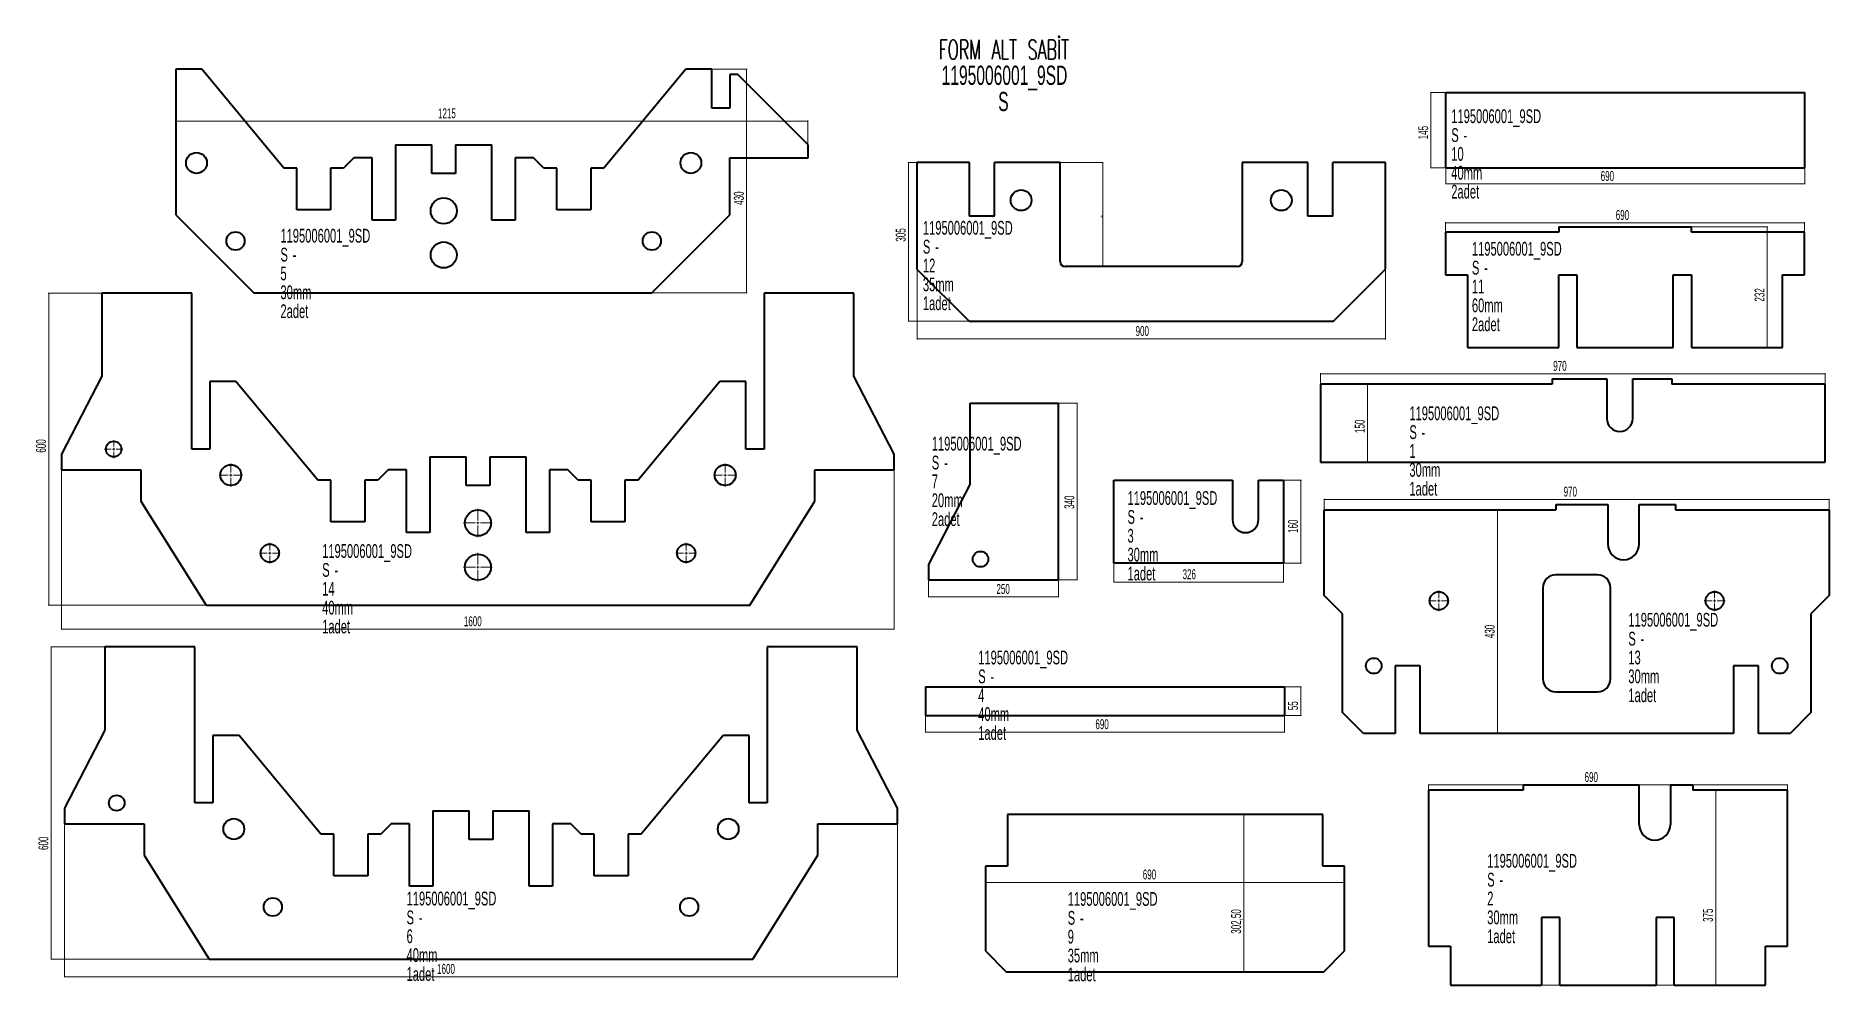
# Model space of a CAD drawing. Header units: millimetres. Extents: x 17 to 3463, y 49 to 1874.
import ezdxf

# ---------------------------------------------------------------- set-up
doc = ezdxf.new("R2010")
doc.units = ezdxf.units.MM
doc.styles.add('SLDTEXTSTYLE0', font='TXT', dxfattribs={"width": 0.605})
doc.styles.add('SLDTEXTSTYLE1', font='TXT', dxfattribs={"width": 0.605, "bigfont": 'bigfont'})
doc.dimstyles.new('SLDDIMSTYLE0', dxfattribs={"dimtxt": 18.491895, "dimasz": 2, "dimexe": 0, "dimexo": 0.0625, "dimgap": 4.622974, "dimtad": 1, "dimrnd": 1e-09, "dimzin": 12, "dimdsep": 46, "dimtxsty": 'SLDTEXTSTYLE0', "dimsah": 1, "dimcen": 0.09, "dimadec": 0, "dimazin": 3, "dimtfac": 1, "dimtofl": 0, "dimtmove": 0, "dimatfit": 3, "dimfxl": 1, "dimfrac": 2, "dimtolj": 1, "dimtzin": 12, "dimarcsym": 0})
doc.dimstyles.new('SLDDIMSTYLE1', dxfattribs={"dimtxt": 3.081982, "dimasz": 2, "dimexe": 0, "dimexo": 0.0625, "dimgap": 0.770496, "dimtad": 1, "dimrnd": 1e-09, "dimzin": 12, "dimdsep": 46, "dimtxsty": 'SLDTEXTSTYLE0', "dimsah": 1, "dimcen": 0.09, "dimadec": 0, "dimazin": 3, "dimtfac": 1, "dimtofl": 0, "dimtmove": 0, "dimatfit": 3, "dimfxl": 1, "dimfrac": 2, "dimtolj": 1, "dimtzin": 12, "dimarcsym": 0})

# ---------------------------------------------------------------- blocks, each defined once
blk = doc.blocks.new('_D')
at = {"color": 7, "linetype": 'Continuous', "lineweight": 0}
for p, q in [((149, 699.3), (45.7, 699.3)), ((46.7, 699.3), (46.7, 99.3)), ((349, 99.3), (45.7, 99.3))]:
    blk.add_line(p, q, dxfattribs=at)
at = {"color": 7, "linetype": 'Continuous', "lineweight": 18}
for points in [[(46.7, 699.3), (46.3, 697.3), (47, 697.3)], [(46.7, 99.3), (47, 101.3), (46.3, 101.3)]]:
    blk.add_solid(points, dxfattribs=at)
at = {"color": 7, "linetype": 'Continuous', "lineweight": 18, "insert": (22.1, 309), "char_height": 19.05, "attachment_point": 1, "rotation": 90, "style": 'SLDTEXTSTYLE0'}
blk.add_mtext('600', dxfattribs=at)
blk = doc.blocks.new('_D_1')
at = {"color": 7, "linetype": 'Continuous', "lineweight": 0}
for p, q in [((72.5, 358.3), (72.5, 64.3)), ((1672.5, 358.3), (1672.5, 64.3)), ((72.5, 65.3), (1672.5, 65.3))]:
    blk.add_line(p, q, dxfattribs=at)
at = {"color": 7, "linetype": 'Continuous', "lineweight": 18}
for points in [[(72.5, 65.3), (74.5, 65), (74.5, 65.7)], [(1672.5, 65.3), (1670.5, 65.7), (1670.5, 65)]]:
    blk.add_solid(points, dxfattribs=at)
at = {"color": 7, "linetype": 'Continuous', "lineweight": 18, "insert": (788.1, 89.9), "char_height": 19.05, "attachment_point": 1, "style": 'SLDTEXTSTYLE0'}
blk.add_mtext('1600', dxfattribs=at)
blk = doc.blocks.new('SW_NOTE_0')
at = {"color": 0, "linetype": 'Continuous', "lineweight": 0, "attachment_point": 1, "style": 'SLDTEXTSTYLE0'}
for s, insert, char_height in [('1195006001_9SD', (0, 34.1), 26.458), ('S', (0, -2.2), 26.5), ('-', (23.5, -2.2), 26.5), ('13', (0, -38.4), 26.46), ('30mm', (0, -74.7), 26.46), ('1adet', (0, -111), 26.46)]:
    blk.add_mtext(s, dxfattribs=dict(at, insert=insert, char_height=char_height))
blk = doc.blocks.new('SW_NOTE_0_1')
at = {"color": 0, "linetype": 'Continuous', "lineweight": 0, "attachment_point": 1, "style": 'SLDTEXTSTYLE0'}
for s, insert, char_height in [('1195006001_9SD', (0, 34.1), 26.458), ('S', (0, -2.2), 26.5), ('-', (23.5, -2.2), 26.5), ('1', (0, -38.4), 26.5), ('30mm', (0, -74.7), 26.46), ('1adet', (0, -111), 26.46)]:
    blk.add_mtext(s, dxfattribs=dict(at, insert=insert, char_height=char_height))
blk = doc.blocks.new('SW_NOTE_0_2')
at = {"color": 0, "linetype": 'Continuous', "lineweight": 0, "attachment_point": 1, "style": 'SLDTEXTSTYLE0'}
for s, insert, char_height in [('1195006001_9SD', (0, 34.1), 26.458), ('S', (0, -2.2), 26.5), ('-', (23.5, -2.2), 26.5), ('6', (0, -38.4), 26.5), ('40mm', (0, -74.7), 26.46), ('1adet', (0, -111), 26.46)]:
    blk.add_mtext(s, dxfattribs=dict(at, insert=insert, char_height=char_height))
blk = doc.blocks.new('SW_NOTE_0_3')
at = {"color": 0, "linetype": 'Continuous', "lineweight": 0, "attachment_point": 1, "style": 'SLDTEXTSTYLE0'}
for s, insert, char_height in [('1195006001_9SD', (0, 34.1), 26.458), ('S', (0, -2.2), 26.5), ('-', (23.5, -2.2), 26.5), ('2', (0, -38.4), 26.5), ('30mm', (0, -74.7), 26.46), ('1adet', (0, -111), 26.46)]:
    blk.add_mtext(s, dxfattribs=dict(at, insert=insert, char_height=char_height))
blk = doc.blocks.new('SW_NOTE_0_4')
at = {"color": 0, "linetype": 'Continuous', "lineweight": 0, "attachment_point": 1, "style": 'SLDTEXTSTYLE0'}
for s, insert, char_height in [('1195006001_9SD', (0, 34.1), 26.458), ('S', (0, -2.2), 26.5), ('-', (23.5, -2.2), 26.5), ('12', (0, -38.4), 26.46), ('35mm', (0, -74.7), 26.46), ('1adet', (0, -111), 26.46)]:
    blk.add_mtext(s, dxfattribs=dict(at, insert=insert, char_height=char_height))
blk = doc.blocks.new('SW_NOTE_0_5')
at = {"color": 0, "linetype": 'Continuous', "lineweight": 0, "attachment_point": 1, "style": 'SLDTEXTSTYLE0'}
for s, insert, char_height in [('1195006001_9SD', (0, 34.1), 26.458), ('S', (0, -2.2), 26.5), ('-', (23.5, -2.2), 26.5), ('9', (0, -38.4), 26.5), ('35mm', (0, -74.7), 26.46), ('1adet', (0, -111), 26.46)]:
    blk.add_mtext(s, dxfattribs=dict(at, insert=insert, char_height=char_height))
blk = doc.blocks.new('SW_NOTE_0_6')
at = {"color": 0, "linetype": 'Continuous', "lineweight": 0, "attachment_point": 1, "style": 'SLDTEXTSTYLE0'}
for s, insert, char_height in [('1195006001_9SD', (0, 34.1), 26.458), ('S', (0, -2.2), 26.5), ('-', (23.5, -2.2), 26.5), ('11', (0, -38.4), 26.46), ('60mm', (0, -74.7), 26.46), ('2adet', (0, -111), 26.46)]:
    blk.add_mtext(s, dxfattribs=dict(at, insert=insert, char_height=char_height))
blk = doc.blocks.new('SW_NOTE_0_7')
at = {"color": 0, "linetype": 'Continuous', "lineweight": 0, "attachment_point": 1, "style": 'SLDTEXTSTYLE0'}
for s, insert, char_height in [('1195006001_9SD', (0, 34.1), 26.458), ('S', (0, -2.2), 26.5), ('-', (23.5, -2.2), 26.5), ('10', (0, -38.4), 26.46), ('40mm', (0, -74.7), 26.46), ('2adet', (0, -111), 26.46)]:
    blk.add_mtext(s, dxfattribs=dict(at, insert=insert, char_height=char_height))
blk = doc.blocks.new('SW_NOTE_0_8')
at = {"color": 0, "linetype": 'Continuous', "lineweight": 0, "attachment_point": 1, "style": 'SLDTEXTSTYLE0'}
for s, insert, char_height in [('1195006001_9SD', (0, 34.1), 26.458), ('S', (0, -2.2), 26.5), ('-', (23.5, -2.2), 26.5), ('3', (0, -38.4), 26.5), ('30mm', (0, -74.7), 26.46), ('1adet', (0, -111), 26.46)]:
    blk.add_mtext(s, dxfattribs=dict(at, insert=insert, char_height=char_height))
blk = doc.blocks.new('SW_NOTE_0_9')
at = {"color": 0, "linetype": 'Continuous', "lineweight": 0, "attachment_point": 1, "style": 'SLDTEXTSTYLE0'}
for s, insert, char_height in [('1195006001_9SD', (0, 34.1), 26.458), ('S', (0, -2.2), 26.5), ('-', (23.5, -2.2), 26.5), ('4', (0, -38.4), 26.5), ('40mm', (0, -74.7), 26.46), ('1adet', (0, -111), 26.46)]:
    blk.add_mtext(s, dxfattribs=dict(at, insert=insert, char_height=char_height))
blk = doc.blocks.new('SW_NOTE_0_10')
at = {"color": 0, "linetype": 'Continuous', "lineweight": 0, "attachment_point": 2}
for s, insert, char_height, style in [('FORM ALT SABİT', (204.3, 47.7), 37.042, 'SLDTEXTSTYLE1'), ('1195006001_9SD', (205.5, -1.6), 37.042, 'SLDTEXTSTYLE0'), ('S', (203.4, -52), 37, 'SLDTEXTSTYLE0')]:
    blk.add_mtext(s, dxfattribs=dict(at, insert=insert, char_height=char_height, style=style))
blk = doc.blocks.new('SW_NOTE_0_11')
at = {"color": 0, "linetype": 'Continuous', "lineweight": 0, "attachment_point": 1, "style": 'SLDTEXTSTYLE0'}
for s, insert, char_height in [('1195006001_9SD', (0, 34.1), 26.458), ('S', (0, -2.2), 26.5), ('-', (23.5, -2.2), 26.5), ('5', (0, -38.4), 26.5), ('30mm', (0, -74.7), 26.46), ('2adet', (0, -111), 26.46)]:
    blk.add_mtext(s, dxfattribs=dict(at, insert=insert, char_height=char_height))
blk = doc.blocks.new('SW_NOTE_0_12')
at = {"color": 0, "linetype": 'Continuous', "lineweight": 0, "attachment_point": 1, "style": 'SLDTEXTSTYLE0'}
for s, insert, char_height in [('1195006001_9SD', (0, 34.1), 26.458), ('S', (0, -2.2), 26.5), ('-', (23.5, -2.2), 26.5), ('7', (0, -38.4), 26.5), ('20mm', (0, -74.7), 26.46), ('2adet', (0, -111), 26.46)]:
    blk.add_mtext(s, dxfattribs=dict(at, insert=insert, char_height=char_height))
blk = doc.blocks.new('_D_2')
at = {"color": 7, "linetype": 'Continuous', "lineweight": 0}
for p, q in [((2492.9, 964), (2492.9, 984)), ((2492.9, 983), (3462.9, 983)), ((3462.9, 964), (3462.9, 984))]:
    blk.add_line(p, q, dxfattribs=at)
at = {"color": 7, "linetype": 'Continuous', "lineweight": 18}
for points in [[(2492.9, 983), (2494.9, 982.7), (2494.9, 983.4)], [(3462.9, 983), (3460.9, 983.4), (3460.9, 982.7)]]:
    blk.add_solid(points, dxfattribs=at)
at = {"color": 7, "linetype": 'Continuous', "lineweight": 18, "insert": (2952.7, 1007.6), "char_height": 19.05, "attachment_point": 1, "style": 'SLDTEXTSTYLE0'}
blk.add_mtext('970', dxfattribs=at)
blk = doc.blocks.new('_D_3')
at = {"color": 7, "linetype": 'Continuous', "lineweight": 0}
blk.add_line((2825.8, 963), (2825.8, 533), dxfattribs=at)
at = {"color": 7, "linetype": 'Continuous', "lineweight": 18}
for points in [[(2825.8, 963), (2825.5, 961), (2826.1, 961)], [(2825.8, 533), (2826.1, 535), (2825.5, 535)]]:
    blk.add_solid(points, dxfattribs=at)
at = {"color": 7, "linetype": 'Continuous', "lineweight": 18, "insert": (2801.2, 716.3), "char_height": 19.05, "attachment_point": 1, "rotation": 90, "style": 'SLDTEXTSTYLE0'}
blk.add_mtext('430', dxfattribs=at)
blk = doc.blocks.new('SW_CENTERMARKSYMBOL_0')
at = {"color": 0, "linetype": 'Continuous', "lineweight": 18}
for p, q in [((-5, 0), (-20, 0)), ((0, 0), (-2.5, 0)), ((0, 5), (0, 20)), ((0, 0), (0, 2.5)), ((0, 0), (0, -2.5)), ((0, 0), (2.5, 0)), ((5, 0), (20, 0)), ((0, -5), (0, -20))]:
    blk.add_line(p, q, dxfattribs=at)
blk = doc.blocks.new('SW_CENTERMARKSYMBOL_1')
at = {"color": 0, "linetype": 'Continuous', "lineweight": 18}
for p, q in [((-5, 0), (-20, 0)), ((0, 0), (-2.5, 0)), ((0, 5), (0, 20)), ((0, 0), (0, 2.5)), ((0, 0), (0, -2.5)), ((0, 0), (2.5, 0)), ((5, 0), (20, 0)), ((0, -5), (0, -20))]:
    blk.add_line(p, q, dxfattribs=at)
blk = doc.blocks.new('_D_4')
at = {"color": 7, "linetype": 'Continuous', "lineweight": 0}
blk.add_line((2576.1, 1204.7), (2576.1, 1054.7), dxfattribs=at)
at = {"color": 7, "linetype": 'Continuous', "lineweight": 18}
for points in [[(2576.1, 1204.7), (2575.7, 1202.7), (2576.4, 1202.7)], [(2576.1, 1054.7), (2576.4, 1056.7), (2575.7, 1056.7)]]:
    blk.add_solid(points, dxfattribs=at)
at = {"color": 7, "linetype": 'Continuous', "lineweight": 18, "insert": (2551.5, 1110.8), "char_height": 19.05, "attachment_point": 1, "rotation": 90, "style": 'SLDTEXTSTYLE0'}
blk.add_mtext('150', dxfattribs=at)
blk = doc.blocks.new('_D_5')
at = {"color": 7, "linetype": 'Continuous', "lineweight": 0}
for p, q in [((2485.6, 1205.7), (2485.6, 1225.7)), ((2485.6, 1224.7), (3455.6, 1224.7)), ((3455.6, 1205.7), (3455.6, 1225.7))]:
    blk.add_line(p, q, dxfattribs=at)
at = {"color": 7, "linetype": 'Continuous', "lineweight": 18}
for points in [[(2485.6, 1224.7), (2487.6, 1224.4), (2487.6, 1225.1)], [(3455.6, 1224.7), (3453.6, 1225.1), (3453.6, 1224.4)]]:
    blk.add_solid(points, dxfattribs=at)
at = {"color": 7, "linetype": 'Continuous', "lineweight": 18, "insert": (2932.8, 1249.3), "char_height": 19.05, "attachment_point": 1, "style": 'SLDTEXTSTYLE0'}
blk.add_mtext('970', dxfattribs=at)
blk = doc.blocks.new('_D_6')
at = {"color": 7, "linetype": 'Continuous', "lineweight": 0}
for p, q in [((3245, 424.1), (3245, 49.1)), ((2911.4, 49.1), (3246, 49.1))]:
    blk.add_line(p, q, dxfattribs=at)
at = {"color": 7, "linetype": 'Continuous', "lineweight": 18}
for points in [[(3245, 424.1), (3244.7, 422.1), (3245.3, 422.1)], [(3245, 49.1), (3245.3, 51.1), (3244.7, 51.1)]]:
    blk.add_solid(points, dxfattribs=at)
at = {"color": 7, "linetype": 'Continuous', "lineweight": 18, "insert": (3220.5, 170.7), "char_height": 19.05, "attachment_point": 1, "rotation": 90, "style": 'SLDTEXTSTYLE0'}
blk.add_mtext('375', dxfattribs=at)
blk = doc.blocks.new('_D_7')
at = {"color": 7, "linetype": 'Continuous', "lineweight": 0}
for p, q in [((2692.9, 425.1), (2692.9, 435.1)), ((2692.9, 434.1), (3382.9, 434.1)), ((3382.9, 425.1), (3382.9, 435.1))]:
    blk.add_line(p, q, dxfattribs=at)
at = {"color": 7, "linetype": 'Continuous', "lineweight": 18}
for points in [[(2692.9, 434.1), (2694.9, 433.8), (2694.9, 434.4)], [(3382.9, 434.1), (3380.9, 434.4), (3380.9, 433.8)]]:
    blk.add_solid(points, dxfattribs=at)
at = {"color": 7, "linetype": 'Continuous', "lineweight": 18, "insert": (2993, 458.7), "char_height": 19.05, "attachment_point": 1, "style": 'SLDTEXTSTYLE0'}
blk.add_mtext('690', dxfattribs=at)
blk = doc.blocks.new('_D_8')
at = {"color": 7, "linetype": 'Continuous', "lineweight": 0}
for p, q in [((1709.3, 1630.7), (1693, 1630.7)), ((1694, 1630.7), (1694, 1325.7)), ((1809.3, 1325.7), (1693, 1325.7))]:
    blk.add_line(p, q, dxfattribs=at)
at = {"color": 7, "linetype": 'Continuous', "lineweight": 18}
for points in [[(1694, 1630.7), (1693.7, 1628.7), (1694.3, 1628.7)], [(1694, 1325.7), (1694.3, 1327.7), (1693.7, 1327.7)]]:
    blk.add_solid(points, dxfattribs=at)
at = {"color": 7, "linetype": 'Continuous', "lineweight": 18, "insert": (1669.5, 1478.6), "char_height": 19.05, "attachment_point": 1, "rotation": 90, "style": 'SLDTEXTSTYLE0'}
blk.add_mtext('305', dxfattribs=at)
blk = doc.blocks.new('_D_9')
at = {"color": 7, "linetype": 'Continuous', "lineweight": 0}
for p, q in [((1710.3, 1424.7), (1710.3, 1290.7)), ((2610.3, 1424.7), (2610.3, 1290.7)), ((1710.3, 1291.7), (2610.3, 1291.7))]:
    blk.add_line(p, q, dxfattribs=at)
at = {"color": 7, "linetype": 'Continuous', "lineweight": 18}
for points in [[(1710.3, 1291.7), (1712.3, 1291.4), (1712.3, 1292)], [(2610.3, 1291.7), (2608.3, 1292), (2608.3, 1291.4)]]:
    blk.add_solid(points, dxfattribs=at)
at = {"color": 7, "linetype": 'Continuous', "lineweight": 18, "insert": (2130.3, 1316.3), "char_height": 19.05, "attachment_point": 1, "style": 'SLDTEXTSTYLE0'}
blk.add_mtext('900', dxfattribs=at)
blk = doc.blocks.new('_D_10')
at = {"color": 7, "linetype": 'Continuous', "lineweight": 0}
for p, q in [((1986.3, 1630.7), (2068.2, 1630.7)), ((2067.2, 1630.7), (2067.2, 1430.7))]:
    blk.add_line(p, q, dxfattribs=at)
at = {"color": 7, "linetype": 'Continuous', "lineweight": 18}
for points in [[(2067.2, 1630.7), (2066.9, 1628.7), (2067.5, 1628.7)], [(2067.2, 1430.7), (2067.5, 1432.7), (2066.9, 1432.7)]]:
    blk.add_solid(points, dxfattribs=at)
at = {"color": 7, "linetype": 'Continuous', "lineweight": 18, "insert": (2063.1, 1523.8), "char_height": 3.17, "attachment_point": 1, "rotation": 90, "style": 'SLDTEXTSTYLE0'}
blk.add_mtext('200', dxfattribs=at)
blk = doc.blocks.new('_D_11')
at = {"color": 7, "linetype": 'Continuous', "lineweight": 0}
blk.add_line((2531.9, 246.8), (1841.9, 246.8), dxfattribs=at)
at = {"color": 7, "linetype": 'Continuous', "lineweight": 18}
for points in [[(1841.9, 246.8), (1843.9, 246.5), (1843.9, 247.1)], [(2531.9, 246.8), (2529.9, 247.1), (2529.9, 246.5)]]:
    blk.add_solid(points, dxfattribs=at)
at = {"color": 7, "linetype": 'Continuous', "lineweight": 18, "insert": (2144.1, 271.4), "char_height": 19.05, "attachment_point": 1, "style": 'SLDTEXTSTYLE0'}
blk.add_mtext('690', dxfattribs=at)
blk = doc.blocks.new('_D_12')
at = {"color": 7, "linetype": 'Continuous', "lineweight": 0}
blk.add_line((2338.4, 377.3), (2338.4, 74.8), dxfattribs=at)
at = {"color": 7, "linetype": 'Continuous', "lineweight": 18}
for points in [[(2338.4, 377.3), (2338.1, 375.3), (2338.8, 375.3)], [(2338.4, 74.8), (2338.8, 76.8), (2338.1, 76.8)]]:
    blk.add_solid(points, dxfattribs=at)
at = {"color": 7, "linetype": 'Continuous', "lineweight": 18, "insert": (2313.9, 148), "char_height": 19.05, "attachment_point": 1, "rotation": 90, "style": 'SLDTEXTSTYLE0'}
blk.add_mtext('302,50', dxfattribs=at)
blk = doc.blocks.new('_D_13')
at = {"color": 7, "linetype": 'Continuous', "lineweight": 0}
for p, q in [((3199.3, 1506.9), (3345.1, 1506.9)), ((3344.1, 1506.9), (3344.1, 1274.9))]:
    blk.add_line(p, q, dxfattribs=at)
at = {"color": 7, "linetype": 'Continuous', "lineweight": 18}
for points in [[(3344.1, 1506.9), (3343.8, 1504.9), (3344.4, 1504.9)], [(3344.1, 1274.9), (3344.4, 1276.9), (3343.8, 1276.9)]]:
    blk.add_solid(points, dxfattribs=at)
at = {"color": 7, "linetype": 'Continuous', "lineweight": 18, "insert": (3319.6, 1363.4), "char_height": 19.05, "attachment_point": 1, "rotation": 90, "style": 'SLDTEXTSTYLE0'}
blk.add_mtext('232', dxfattribs=at)
blk = doc.blocks.new('_D_14')
at = {"color": 7, "linetype": 'Continuous', "lineweight": 0}
for p, q in [((2725.8, 1497.9), (2725.8, 1515.9)), ((2725.8, 1514.9), (3415.8, 1514.9)), ((3415.8, 1497.9), (3415.8, 1515.9))]:
    blk.add_line(p, q, dxfattribs=at)
at = {"color": 7, "linetype": 'Continuous', "lineweight": 18}
for points in [[(2725.8, 1514.9), (2727.8, 1514.5), (2727.8, 1515.2)], [(3415.8, 1514.9), (3413.8, 1515.2), (3413.8, 1514.5)]]:
    blk.add_solid(points, dxfattribs=at)
at = {"color": 7, "linetype": 'Continuous', "lineweight": 18, "insert": (3052.9, 1539.4), "char_height": 19.05, "attachment_point": 1, "style": 'SLDTEXTSTYLE0'}
blk.add_mtext('690', dxfattribs=at)
blk = doc.blocks.new('_D_15')
at = {"color": 7, "linetype": 'Continuous', "lineweight": 0}
for p, q in [((2725.3, 1765.4), (2696.8, 1765.4)), ((2697.8, 1620.4), (2697.8, 1765.4)), ((2725.3, 1620.4), (2696.8, 1620.4))]:
    blk.add_line(p, q, dxfattribs=at)
at = {"color": 7, "linetype": 'Continuous', "lineweight": 18}
for points in [[(2697.8, 1765.4), (2697.5, 1763.4), (2698.1, 1763.4)], [(2697.8, 1620.4), (2698.1, 1622.4), (2697.5, 1622.4)]]:
    blk.add_solid(points, dxfattribs=at)
at = {"color": 7, "linetype": 'Continuous', "lineweight": 18, "insert": (2673.3, 1675.5), "char_height": 19.05, "attachment_point": 1, "rotation": 90, "style": 'SLDTEXTSTYLE0'}
blk.add_mtext('145', dxfattribs=at)
blk = doc.blocks.new('_D_16')
at = {"color": 7, "linetype": 'Continuous', "lineweight": 0}
for p, q in [((2726.3, 1619.4), (2726.3, 1588.9)), ((2726.3, 1589.9), (3416.3, 1589.9)), ((3416.3, 1619.4), (3416.3, 1588.9))]:
    blk.add_line(p, q, dxfattribs=at)
at = {"color": 7, "linetype": 'Continuous', "lineweight": 18}
for points in [[(2726.3, 1589.9), (2728.3, 1589.5), (2728.3, 1590.2)], [(3416.3, 1589.9), (3414.3, 1590.2), (3414.3, 1589.5)]]:
    blk.add_solid(points, dxfattribs=at)
at = {"color": 7, "linetype": 'Continuous', "lineweight": 18, "insert": (3024, 1614.4), "char_height": 19.05, "attachment_point": 1, "style": 'SLDTEXTSTYLE0'}
blk.add_mtext('690', dxfattribs=at)
blk = doc.blocks.new('_D_17')
at = {"color": 7, "linetype": 'Continuous', "lineweight": 0}
for p, q in [((2088.5, 859.2), (2088.5, 823.1)), ((2414.5, 859.2), (2414.5, 823.1)), ((2414.5, 824.1), (2088.5, 824.1))]:
    blk.add_line(p, q, dxfattribs=at)
at = {"color": 7, "linetype": 'Continuous', "lineweight": 18}
for points in [[(2088.5, 824.1), (2090.5, 823.8), (2090.5, 824.4)], [(2414.5, 824.1), (2412.5, 824.4), (2412.5, 823.8)]]:
    blk.add_solid(points, dxfattribs=at)
at = {"color": 7, "linetype": 'Continuous', "lineweight": 18, "insert": (2220.5, 848.7), "char_height": 19.05, "attachment_point": 1, "style": 'SLDTEXTSTYLE0'}
blk.add_mtext('326', dxfattribs=at)
blk = doc.blocks.new('_D_18')
at = {"color": 7, "linetype": 'Continuous', "lineweight": 0}
for p, q in [((2415.5, 1020.2), (2448.8, 1020.2)), ((2447.8, 1020.2), (2447.8, 860.2)), ((2415.5, 860.2), (2448.8, 860.2))]:
    blk.add_line(p, q, dxfattribs=at)
at = {"color": 7, "linetype": 'Continuous', "lineweight": 18}
for points in [[(2447.8, 1020.2), (2447.4, 1018.2), (2448.1, 1018.2)], [(2447.8, 860.2), (2448.1, 862.2), (2447.4, 862.2)]]:
    blk.add_solid(points, dxfattribs=at)
at = {"color": 7, "linetype": 'Continuous', "lineweight": 18, "insert": (2423.2, 918.6), "char_height": 19.05, "attachment_point": 1, "rotation": 90, "style": 'SLDTEXTSTYLE0'}
blk.add_mtext('160', dxfattribs=at)
blk = doc.blocks.new('_D_19')
at = {"color": 7, "linetype": 'Continuous', "lineweight": 0}
for p, q in [((2417.4, 622.7), (2448.8, 622.7)), ((2447.8, 622.7), (2447.8, 567.7)), ((2417.4, 567.7), (2448.8, 567.7))]:
    blk.add_line(p, q, dxfattribs=at)
at = {"color": 7, "linetype": 'Continuous', "lineweight": 18}
for points in [[(2447.8, 622.7), (2447.5, 620.7), (2448.1, 620.7)], [(2447.8, 567.7), (2448.1, 569.7), (2447.5, 569.7)]]:
    blk.add_solid(points, dxfattribs=at)
at = {"color": 7, "linetype": 'Continuous', "lineweight": 18, "insert": (2423.2, 577.7), "char_height": 19.05, "attachment_point": 1, "rotation": 90, "style": 'SLDTEXTSTYLE0'}
blk.add_mtext('55', dxfattribs=at)
blk = doc.blocks.new('_D_20')
at = {"color": 7, "linetype": 'Continuous', "lineweight": 0}
for p, q in [((1726.4, 566.7), (1726.4, 534.8)), ((2416.4, 566.7), (2416.4, 534.8)), ((1726.4, 535.8), (2416.4, 535.8))]:
    blk.add_line(p, q, dxfattribs=at)
at = {"color": 7, "linetype": 'Continuous', "lineweight": 18}
for points in [[(1726.4, 535.8), (1728.4, 535.5), (1728.4, 536.1)], [(2416.4, 535.8), (2414.4, 536.1), (2414.4, 535.5)]]:
    blk.add_solid(points, dxfattribs=at)
at = {"color": 7, "linetype": 'Continuous', "lineweight": 18, "insert": (2053.1, 560.4), "char_height": 19.05, "attachment_point": 1, "style": 'SLDTEXTSTYLE0'}
blk.add_mtext('690', dxfattribs=at)
blk = doc.blocks.new('_D_21')
at = {"color": 7, "linetype": 'Continuous', "lineweight": 0}
for p, q in [((1316.8, 1810), (1383.9, 1810)), ((1382.9, 1810), (1382.9, 1380)), ((1201.8, 1380), (1383.9, 1380))]:
    blk.add_line(p, q, dxfattribs=at)
at = {"color": 7, "linetype": 'Continuous', "lineweight": 18}
for points in [[(1382.9, 1810), (1382.6, 1808), (1383.2, 1808)], [(1382.9, 1380), (1383.2, 1382), (1382.6, 1382)]]:
    blk.add_solid(points, dxfattribs=at)
at = {"color": 7, "linetype": 'Continuous', "lineweight": 18, "insert": (1358.4, 1549.4), "char_height": 19.05, "attachment_point": 1, "rotation": 90, "style": 'SLDTEXTSTYLE0'}
blk.add_mtext('430', dxfattribs=at)
blk = doc.blocks.new('_D_22')
at = {"color": 7, "linetype": 'Continuous', "lineweight": 0}
for p, q in [((1500.8, 1710.4), (285.8, 1710.4)), ((1500.8, 1666), (1500.8, 1711.4))]:
    blk.add_line(p, q, dxfattribs=at)
at = {"color": 7, "linetype": 'Continuous', "lineweight": 18}
for points in [[(285.8, 1710.4), (287.8, 1710), (287.8, 1710.7)], [(1500.8, 1710.4), (1498.8, 1710.7), (1498.8, 1710)]]:
    blk.add_solid(points, dxfattribs=at)
at = {"color": 7, "linetype": 'Continuous', "lineweight": 18, "insert": (789.9, 1734.9), "char_height": 19.05, "attachment_point": 1, "style": 'SLDTEXTSTYLE0'}
blk.add_mtext('1215', dxfattribs=at)
blk = doc.blocks.new('_D_23')
at = {"color": 7, "linetype": 'Continuous', "lineweight": 0}
for p, q in [((1983.3, 1168.1), (2018.9, 1168.1)), ((2017.9, 828.1), (2017.9, 1168.1)), ((1983.3, 828.1), (2018.9, 828.1))]:
    blk.add_line(p, q, dxfattribs=at)
at = {"color": 7, "linetype": 'Continuous', "lineweight": 18}
for points in [[(2017.9, 1168.1), (2017.6, 1166.1), (2018.2, 1166.1)], [(2017.9, 828.1), (2018.2, 830.1), (2017.6, 830.1)]]:
    blk.add_solid(points, dxfattribs=at)
at = {"color": 7, "linetype": 'Continuous', "lineweight": 18, "insert": (1993.4, 964.8), "char_height": 19.05, "attachment_point": 1, "rotation": 90, "style": 'SLDTEXTSTYLE0'}
blk.add_mtext('340', dxfattribs=at)
blk = doc.blocks.new('_D_24')
at = {"color": 7, "linetype": 'Continuous', "lineweight": 0}
for p, q in [((1732.3, 827.1), (1732.3, 795)), ((1982.3, 827.1), (1982.3, 795)), ((1732.3, 796), (1982.3, 796))]:
    blk.add_line(p, q, dxfattribs=at)
at = {"color": 7, "linetype": 'Continuous', "lineweight": 18}
for points in [[(1732.3, 796), (1734.3, 795.6), (1734.3, 796.3)], [(1982.3, 796), (1980.3, 796.3), (1980.3, 795.6)]]:
    blk.add_solid(points, dxfattribs=at)
at = {"color": 7, "linetype": 'Continuous', "lineweight": 18, "insert": (1862.9, 820.5), "char_height": 19.05, "attachment_point": 1, "style": 'SLDTEXTSTYLE0'}
blk.add_mtext('250', dxfattribs=at)
blk = doc.blocks.new('_D_25')
at = {"color": 7, "linetype": 'Continuous', "lineweight": 0}
for p, q in [((66.7, 1038.7), (66.7, 732.7)), ((1666.7, 1038.7), (1666.7, 732.7)), ((66.7, 733.7), (1666.7, 733.7))]:
    blk.add_line(p, q, dxfattribs=at)
at = {"color": 7, "linetype": 'Continuous', "lineweight": 18}
for points in [[(66.7, 733.7), (68.7, 733.4), (68.7, 734.1)], [(1666.7, 733.7), (1664.7, 734.1), (1664.7, 733.4)]]:
    blk.add_solid(points, dxfattribs=at)
at = {"color": 7, "linetype": 'Continuous', "lineweight": 18, "insert": (839.6, 758.3), "char_height": 19.05, "attachment_point": 1, "style": 'SLDTEXTSTYLE0'}
blk.add_mtext('1600', dxfattribs=at)
blk = doc.blocks.new('_D_26')
at = {"color": 7, "linetype": 'Continuous', "lineweight": 0}
for p, q in [((143.2, 1379.7), (41, 1379.7)), ((42, 779.7), (42, 1379.7)), ((343.2, 779.7), (41, 779.7))]:
    blk.add_line(p, q, dxfattribs=at)
at = {"color": 7, "linetype": 'Continuous', "lineweight": 18}
for points in [[(42, 1379.7), (41.7, 1377.7), (42.3, 1377.7)], [(42, 779.7), (42.3, 781.7), (41.7, 781.7)]]:
    blk.add_solid(points, dxfattribs=at)
at = {"color": 7, "linetype": 'Continuous', "lineweight": 18, "insert": (17.5, 1072.9), "char_height": 19.05, "attachment_point": 1, "rotation": 90, "style": 'SLDTEXTSTYLE0'}
blk.add_mtext('600', dxfattribs=at)
blk = doc.blocks.new('SW_NOTE_0_13')
at = {"color": 0, "linetype": 'Continuous', "lineweight": 0, "attachment_point": 1, "style": 'SLDTEXTSTYLE0'}
for s, insert, char_height in [('1195006001_9SD', (0, 34.1), 26.458), ('S', (0, -2.2), 26.5), ('-', (23.5, -2.2), 26.5), ('14', (0, -38.4), 26.46), ('40mm', (0, -74.7), 26.46), ('1adet', (0, -111), 26.46)]:
    blk.add_mtext(s, dxfattribs=dict(at, insert=insert, char_height=char_height))
blk = doc.blocks.new('SW_CENTERMARKSYMBOL_2')
at = {"color": 0, "linetype": 'Continuous', "lineweight": 18}
for p, q in [((-5, 0), (-20, 0)), ((0, 0), (-2.5, 0)), ((0, 5), (0, 20)), ((0, 0), (0, 2.5)), ((0, 0), (0, -2.5)), ((0, 0), (2.5, 0)), ((5, 0), (20, 0)), ((0, -5), (0, -20))]:
    blk.add_line(p, q, dxfattribs=at)
blk = doc.blocks.new('SW_CENTERMARKSYMBOL_3')
at = {"color": 0, "linetype": 'Continuous', "lineweight": 18}
for p, q in [((-5, 0), (-20, 0)), ((0, 0), (-2.5, 0)), ((0, 5), (0, 20)), ((0, 0), (0, 2.5)), ((0, 0), (0, -2.5)), ((0, 0), (2.5, 0)), ((5, 0), (20, 0)), ((0, -5), (0, -20))]:
    blk.add_line(p, q, dxfattribs=at)
blk = doc.blocks.new('SW_CENTERMARKSYMBOL_4')
at = {"color": 0, "linetype": 'Continuous', "lineweight": 18}
for p, q in [((-5, 0), (-17.5, 0)), ((0, 0), (-2.5, 0)), ((0, 5), (0, 17.5)), ((0, 0), (0, 2.5)), ((0, 0), (0, -2.5)), ((0, 0), (2.5, 0)), ((5, 0), (17.5, 0)), ((0, -5), (0, -17.5))]:
    blk.add_line(p, q, dxfattribs=at)
blk = doc.blocks.new('SW_CENTERMARKSYMBOL_5')
at = {"color": 0, "linetype": 'Continuous', "lineweight": 18}
for p, q in [((-5, 0), (-22.5, 0)), ((0, 0), (-2.5, 0)), ((0, 5), (0, 22.5)), ((0, 0), (0, 2.5)), ((0, 0), (0, -2.5)), ((0, 0), (2.5, 0)), ((5, 0), (22.5, 0)), ((0, -5), (0, -22.5))]:
    blk.add_line(p, q, dxfattribs=at)
blk = doc.blocks.new('SW_CENTERMARKSYMBOL_6')
at = {"color": 0, "linetype": 'Continuous', "lineweight": 18}
for p, q in [((-5, 0), (-22.5, 0)), ((0, 0), (-2.5, 0)), ((0, 5), (0, 22.5)), ((0, 0), (0, 2.5)), ((0, 0), (0, -2.5)), ((0, 0), (2.5, 0)), ((5, 0), (22.5, 0)), ((0, -5), (0, -22.5))]:
    blk.add_line(p, q, dxfattribs=at)
blk = doc.blocks.new('SW_CENTERMARKSYMBOL_7')
at = {"color": 0, "linetype": 'Continuous', "lineweight": 18}
for p, q in [((-5, 0), (-27.5, 0)), ((0, 0), (-2.5, 0)), ((0, 5), (0, 27.5)), ((0, 0), (0, 2.5)), ((0, 0), (0, -2.5)), ((0, 0), (2.5, 0)), ((5, 0), (27.5, 0)), ((0, -5), (0, -27.5))]:
    blk.add_line(p, q, dxfattribs=at)
blk = doc.blocks.new('SW_CENTERMARKSYMBOL_8')
at = {"color": 0, "linetype": 'Continuous', "lineweight": 18}
for p, q in [((-5, 0), (-27.5, 0)), ((0, 0), (-2.5, 0)), ((0, 5), (0, 27.5)), ((0, 0), (0, 2.5)), ((0, 0), (0, -2.5)), ((0, 0), (2.5, 0)), ((5, 0), (27.5, 0)), ((0, -5), (0, -27.5))]:
    blk.add_line(p, q, dxfattribs=at)

msp = doc.modelspace()

# ---------------------------------------------------------------- linework, layer by layer
at = {"color": 7, "linetype": 'Continuous', "lineweight": 35}
for p, q in [((285.835, 1809.973), (285.835, 1529.973)), ((335.835, 1809.973), (285.835, 1809.973)), ((493.335, 1619.973), (335.835, 1809.973)), ((1265.835, 1809.973), (1108.335, 1619.973)), ((1315.835, 1809.973), (1265.835, 1809.973)), ((1315.835, 1734.973), (1315.835, 1809.973)), ((1350.835, 1799.973), (1350.835, 1734.973)), ((1365.835, 1799.973), (1350.835, 1799.973)), ((1500.835, 1664.973), (1365.835, 1799.973)), ((2726.349, 1765.426), (3416.349, 1765.426)), ((2726.349, 1620.426), (2726.349, 1765.426)), ((3416.349, 1620.426), (3416.349, 1765.426)), ((1350.835, 1734.973), (1315.835, 1734.973)), ((708.335, 1664.973), (708.335, 1519.973)), ((708.335, 1664.973), (778.335, 1664.973)), ((778.335, 1609.973), (778.335, 1664.973)), ((823.335, 1664.973), (823.335, 1609.973)), ((823.335, 1664.973), (893.335, 1664.973)), ((893.335, 1519.973), (893.335, 1664.973)), ((1500.835, 1639.973), (1500.835, 1664.973)), ((518.335, 1619.973), (493.335, 1619.973)), ((518.335, 1539.973), (518.335, 1619.973)), ((583.335, 1619.973), (583.335, 1539.973)), ((608.335, 1619.973), (583.335, 1619.973)), ((628.335, 1639.973), (608.335, 1619.973)), ((663.335, 1639.973), (628.335, 1639.973)), ((663.335, 1519.973), (663.335, 1639.973)), ((938.335, 1639.973), (938.335, 1519.973)), ((973.335, 1639.973), (938.335, 1639.973)), ((993.335, 1619.973), (973.335, 1639.973)), ((1018.335, 1619.973), (993.335, 1619.973)), ((1018.335, 1539.973), (1018.335, 1619.973)), ((1083.335, 1619.973), (1083.335, 1539.973)), ((1108.335, 1619.973), (1083.335, 1619.973)), ((1350.835, 1639.973), (1500.835, 1639.973)), ((1350.835, 1529.973), (1350.835, 1639.973)), ((1710.259, 1630.714), (1710.259, 1425.714)), ((1811.259, 1630.714), (1710.259, 1630.714)), ((1811.259, 1527.714), (1811.259, 1630.714)), ((1859.259, 1527.714), (1859.259, 1630.714)), ((1985.259, 1630.714), (1859.259, 1630.714)), ((1985.259, 1440.714), (1985.259, 1630.714)), ((2461.259, 1630.714), (2335.259, 1630.714)), ((2335.259, 1630.714), (2335.259, 1440.714)), ((2461.259, 1527.714), (2461.259, 1630.714)), ((2509.259, 1527.714), (2509.259, 1630.714)), ((2610.259, 1630.714), (2509.259, 1630.714)), ((2610.259, 1425.714), (2610.259, 1630.714)), ((2726.349, 1620.426), (3416.349, 1620.426)), ((823.335, 1609.973), (778.335, 1609.973)), ((285.835, 1529.973), (435.835, 1379.973)), ((583.335, 1539.973), (518.335, 1539.973)), ((708.335, 1519.973), (663.335, 1519.973)), ((938.335, 1519.973), (893.335, 1519.973)), ((1083.335, 1539.973), (1018.335, 1539.973)), ((1200.835, 1379.973), (1350.835, 1529.973)), ((1859.259, 1527.714), (1811.259, 1527.714)), ((2509.259, 1527.714), (2461.259, 1527.714)), ((2725.831, 1496.894), (2725.831, 1414.894)), ((2943.331, 1496.894), (2725.831, 1496.894)), ((2943.331, 1506.894), (3198.331, 1506.894)), ((2943.331, 1506.894), (2943.331, 1496.894)), ((3198.331, 1496.894), (3198.331, 1506.894)), ((3415.831, 1496.894), (3198.331, 1496.894)), ((3415.831, 1414.894), (3415.831, 1496.894)), ((1710.259, 1425.714), (1810.259, 1325.714)), ((2325.259, 1430.714), (1995.259, 1430.714)), ((2510.259, 1325.714), (2610.259, 1425.714)), ((2725.831, 1414.894), (2768.331, 1414.894)), ((2768.331, 1414.894), (2768.331, 1274.894)), ((2943.331, 1414.894), (2978.331, 1414.894)), ((2943.331, 1274.894), (2943.331, 1414.894)), ((2978.331, 1414.894), (2978.331, 1274.894)), ((3163.331, 1414.894), (3198.331, 1414.894)), ((3163.331, 1274.894), (3163.331, 1414.894)), ((3198.331, 1414.894), (3198.331, 1274.894)), ((3373.331, 1414.894), (3415.831, 1414.894)), ((3373.331, 1274.894), (3373.331, 1414.894)), ((144.175, 1379.728), (144.175, 1219.728)), ((316.675, 1379.728), (144.175, 1379.728)), ((316.675, 1079.728), (316.675, 1379.728)), ((435.835, 1379.973), (1200.835, 1379.973)), ((1589.175, 1379.728), (1416.675, 1379.728)), ((1416.675, 1379.728), (1416.675, 1079.728)), ((1589.175, 1219.728), (1589.175, 1379.728)), ((1810.259, 1325.714), (2510.259, 1325.714)), ((2768.331, 1274.894), (2943.331, 1274.894)), ((2978.331, 1274.894), (3163.331, 1274.894)), ((3198.331, 1274.894), (3373.331, 1274.894)), ((144.175, 1219.728), (66.675, 1069.728)), ((351.675, 1209.728), (351.675, 1079.728)), ((401.675, 1209.728), (351.675, 1209.728)), ((559.175, 1019.728), (401.675, 1209.728)), ((1331.675, 1209.728), (1174.175, 1019.728)), ((1381.675, 1209.728), (1331.675, 1209.728)), ((1381.675, 1079.728), (1381.675, 1209.728)), ((1666.675, 1069.728), (1589.175, 1219.728)), ((2930.605, 1214.742), (2930.605, 1204.742)), ((2930.605, 1214.742), (3035.605, 1214.742)), ((3035.605, 1214.742), (3035.605, 1138.742)), ((3085.605, 1214.742), (3160.605, 1214.742)), ((3085.605, 1138.742), (3085.605, 1214.742)), ((3160.605, 1214.742), (3160.605, 1204.742)), ((2485.605, 1204.742), (2485.605, 1054.742)), ((2930.605, 1204.742), (2485.605, 1204.742)), ((3455.605, 1204.742), (3160.605, 1204.742)), ((3455.605, 1054.742), (3455.605, 1204.742)), ((1812.33, 1012.959), (1812.33, 1168.121)), ((1812.33, 1168.121), (1982.33, 1168.121)), ((1982.33, 828.121), (1982.33, 1168.121)), ((66.675, 1069.728), (66.675, 1039.728)), ((351.675, 1079.728), (316.675, 1079.728)), ((1416.675, 1079.728), (1381.675, 1079.728)), ((1666.675, 1039.728), (1666.675, 1069.728)), ((66.675, 1039.728), (219.175, 1039.728)), ((219.175, 1039.728), (219.175, 979.728)), ((694.175, 1039.728), (674.175, 1019.728)), ((729.175, 1039.728), (694.175, 1039.728)), ((729.175, 919.728), (729.175, 1039.728)), ((774.175, 1064.728), (774.175, 919.728)), ((774.175, 1064.728), (844.175, 1064.728)), ((844.175, 1009.728), (844.175, 1064.728)), ((889.175, 1064.728), (889.175, 1009.728)), ((889.175, 1064.728), (959.175, 1064.728)), ((959.175, 919.728), (959.175, 1064.728)), ((1004.175, 1039.728), (1004.175, 919.728)), ((1039.175, 1039.728), (1004.175, 1039.728)), ((1059.175, 1019.728), (1039.175, 1039.728)), ((1514.175, 1039.728), (1666.675, 1039.728)), ((1514.175, 979.728), (1514.175, 1039.728)), ((2485.605, 1054.742), (3455.605, 1054.742)), ((584.175, 1019.728), (559.175, 1019.728)), ((584.175, 939.728), (584.175, 1019.728)), ((649.175, 1019.728), (649.175, 939.728)), ((674.175, 1019.728), (649.175, 1019.728)), ((889.175, 1009.728), (844.175, 1009.728)), ((1084.175, 1019.728), (1059.175, 1019.728)), ((1084.175, 939.728), (1084.175, 1019.728)), ((1149.175, 1019.728), (1149.175, 939.728)), ((1174.175, 1019.728), (1149.175, 1019.728)), ((1812.33, 1012.959), (1732.33, 858.121)), ((2088.452, 1020.177), (2316.452, 1020.177)), ((2088.452, 860.177), (2088.452, 1020.177)), ((2316.452, 1020.177), (2316.452, 944.177)), ((2366.452, 944.177), (2366.452, 1020.177)), ((2366.452, 1020.177), (2414.452, 1020.177)), ((2414.452, 1020.177), (2414.452, 860.177)), ((219.175, 979.728), (344.175, 779.728)), ((1389.175, 779.728), (1514.175, 979.728)), ((2937.93, 973.03), (2937.93, 963.03)), ((2937.93, 973.03), (3037.93, 973.03)), ((3037.93, 973.03), (3037.93, 897.03)), ((3097.93, 897.03), (3097.93, 973.03)), ((3097.93, 973.03), (3167.93, 973.03)), ((3167.93, 973.03), (3167.93, 963.03)), ((649.175, 939.728), (584.175, 939.728)), ((1149.175, 939.728), (1084.175, 939.728)), ((2492.93, 798.03), (2492.93, 963.03)), ((2492.93, 963.03), (2937.93, 963.03)), ((3167.93, 963.03), (3462.93, 963.03)), ((3462.93, 963.03), (3462.93, 798.03)), ((774.175, 919.728), (729.175, 919.728)), ((1004.175, 919.728), (959.175, 919.728)), ((1732.33, 858.121), (1732.33, 828.121)), ((1732.33, 828.121), (1982.33, 828.121)), ((2414.452, 860.177), (2088.452, 860.177)), ((3017.93, 838.03), (2937.93, 838.03)), ((2527.93, 763.03), (2492.93, 798.03)), ((2912.93, 813.03), (2912.93, 638.03)), ((3042.93, 638.03), (3042.93, 813.03)), ((3462.93, 798.03), (3427.93, 763.03)), ((344.175, 779.728), (1389.175, 779.728)), ((2527.93, 573.03), (2527.93, 763.03)), ((3427.93, 763.03), (3427.93, 573.03)), ((150.007, 699.342), (150.007, 539.342)), ((322.507, 699.342), (150.007, 699.342)), ((322.507, 399.342), (322.507, 699.342)), ((1595.007, 699.342), (1422.507, 699.342)), ((1422.507, 699.342), (1422.507, 399.342)), ((1595.007, 539.342), (1595.007, 699.342)), ((2628.93, 663.03), (2628.93, 533.03)), ((2676.93, 663.03), (2628.93, 663.03)), ((2676.93, 533.03), (2676.93, 663.03)), ((3278.93, 663.03), (3278.93, 533.03)), ((3326.93, 663.03), (3278.93, 663.03)), ((3326.93, 533.03), (3326.93, 663.03)), ((1726.363, 622.745), (1726.363, 567.745)), ((1726.363, 622.745), (2416.363, 622.745)), ((2416.363, 622.745), (2416.363, 567.745)), ((2937.93, 613.03), (3017.93, 613.03)), ((1726.363, 567.745), (2416.363, 567.745)), ((2567.93, 533.03), (2527.93, 573.03)), ((3427.93, 573.03), (3387.93, 533.03)), ((150.007, 539.342), (72.507, 389.342)), ((357.507, 529.342), (357.507, 399.342)), ((407.507, 529.342), (357.507, 529.342)), ((565.007, 339.342), (407.507, 529.342)), ((1337.507, 529.342), (1180.007, 339.342)), ((1387.507, 529.342), (1337.507, 529.342)), ((1387.507, 399.342), (1387.507, 529.342)), ((1672.507, 389.342), (1595.007, 539.342)), ((2628.93, 533.03), (2567.93, 533.03)), ((3278.93, 533.03), (2676.93, 533.03)), ((3387.93, 533.03), (3326.93, 533.03)), ((2692.891, 424.108), (2692.891, 124.108)), ((2874.891, 424.108), (2692.891, 424.108)), ((2874.891, 434.108), (2874.891, 424.108)), ((2874.891, 434.108), (3097.891, 434.108)), ((3097.891, 358.108), (3097.891, 434.108)), ((3157.891, 434.108), (3157.891, 358.108)), ((3157.891, 434.108), (3200.891, 434.108)), ((3200.891, 434.108), (3200.891, 424.108)), ((3382.891, 424.108), (3200.891, 424.108)), ((3382.891, 124.108), (3382.891, 424.108)), ((72.507, 389.342), (72.507, 359.342)), ((357.507, 399.342), (322.507, 399.342)), ((780.007, 384.342), (780.007, 239.342)), ((780.007, 384.342), (850.007, 384.342)), ((850.007, 329.342), (850.007, 384.342)), ((895.007, 384.342), (895.007, 329.342)), ((895.007, 384.342), (965.007, 384.342)), ((965.007, 239.342), (965.007, 384.342)), ((1422.507, 399.342), (1387.507, 399.342)), ((1672.507, 359.342), (1672.507, 389.342)), ((72.507, 359.342), (225.007, 359.342)), ((225.007, 359.342), (225.007, 299.342)), ((700.007, 359.342), (680.007, 339.342)), ((735.007, 359.342), (700.007, 359.342)), ((735.007, 239.342), (735.007, 359.342)), ((1010.007, 359.342), (1010.007, 239.342)), ((1045.007, 359.342), (1010.007, 359.342)), ((1065.007, 339.342), (1045.007, 359.342)), ((1520.007, 359.342), (1672.507, 359.342)), ((1520.007, 299.342), (1520.007, 359.342)), ((2489.92, 377.338), (1883.92, 377.338)), ((1883.92, 377.338), (1883.92, 277.838)), ((2489.92, 277.838), (2489.92, 377.338)), ((590.007, 339.342), (565.007, 339.342)), ((590.007, 259.342), (590.007, 339.342)), ((655.007, 339.342), (655.007, 259.342)), ((680.007, 339.342), (655.007, 339.342)), ((895.007, 329.342), (850.007, 329.342)), ((1090.007, 339.342), (1065.007, 339.342)), ((1090.007, 259.342), (1090.007, 339.342)), ((1155.007, 339.342), (1155.007, 259.342)), ((1180.007, 339.342), (1155.007, 339.342)), ((225.007, 299.342), (350.007, 99.342)), ((1395.007, 99.342), (1520.007, 299.342)), ((1841.92, 277.838), (1841.92, 114.838)), ((1883.92, 277.838), (1841.92, 277.838)), ((2531.92, 277.838), (2489.92, 277.838)), ((2531.92, 114.838), (2531.92, 277.838)), ((655.007, 259.342), (590.007, 259.342)), ((1155.007, 259.342), (1090.007, 259.342)), ((780.007, 239.342), (735.007, 239.342)), ((1010.007, 239.342), (965.007, 239.342)), ((2945.391, 179.108), (2910.391, 179.108)), ((2910.391, 179.108), (2910.391, 49.108)), ((2945.391, 49.108), (2945.391, 179.108)), ((3165.391, 179.108), (3130.391, 179.108)), ((3130.391, 179.108), (3130.391, 49.108)), ((3165.391, 49.108), (3165.391, 179.108)), ((1841.92, 114.838), (1881.92, 74.838)), ((2491.92, 74.838), (2531.92, 114.838)), ((2692.891, 124.108), (2735.391, 124.108)), ((2735.391, 124.108), (2735.391, 49.108)), ((3340.391, 124.108), (3382.891, 124.108)), ((3340.391, 49.108), (3340.391, 124.108)), ((350.007, 99.342), (1395.007, 99.342)), ((1881.92, 74.838), (2491.92, 74.838)), ((2735.391, 49.108), (2910.391, 49.108)), ((2945.391, 49.108), (3130.391, 49.108)), ((3165.391, 49.108), (3340.391, 49.108))]:
    msp.add_line(p, q, dxfattribs=at)
for centre, radius in [((325.835, 1629.973), 20), ((1275.835, 1629.973), 20), ((800.835, 1537.973), 25), ((1910.259, 1558.214), 20), ((2410.259, 1558.214), 20), ((400.835, 1479.973), 17.5), ((1200.835, 1479.973), 17.5), ((800.835, 1452.973), 25), ((166.675, 1079.728), 15), ((391.675, 1029.728), 20), ((1341.675, 1029.728), 20), ((866.675, 937.728), 25), ((466.675, 879.728), 17.5), ((1266.675, 879.728), 17.5), ((866.675, 852.728), 25), ((1832.33, 868.121), 15), ((2712.93, 788.03), 17.5), ((3242.93, 788.03), 17.5), ((2587.93, 663.03), 15), ((3367.93, 663.03), 15), ((172.507, 399.342), 15), ((397.507, 349.342), 20), ((1347.507, 349.342), 20), ((472.507, 199.342), 17.5), ((1272.507, 199.342), 17.5)]:
    msp.add_circle(centre, radius, dxfattribs=at)
for centre, radius, start, end in [((1995.259, 1440.714), 10, 180, 270), ((2325.259, 1440.714), 10, 270, 0), ((3060.605, 1138.742), 25, 180, 0), ((2341.452, 944.177), 25, 180, 0), ((3067.93, 897.03), 30, 180, 0), ((2937.93, 813.03), 25, 90, 180), ((3017.93, 813.03), 25, 0, 90), ((2937.93, 638.03), 25, 180, 270), ((3017.93, 638.03), 25, 270, 0), ((3127.891, 358.108), 30, 180, 0)]:
    msp.add_arc(centre, radius, start, end, dxfattribs=at)

# ---------------------------------------------------------------- block references
at = {"color": 7, "linetype": 'Continuous', "lineweight": 0}
for name, p in [('SW_NOTE_0_10', (1672.903, 1818.65)), ('SW_NOTE_0_7', (2736.893, 1698.996)), ('SW_NOTE_0_4', (1721.606, 1484.382)), ('SW_NOTE_0_11', (487.126, 1469.184)), ('SW_NOTE_0_6', (2776.511, 1444.07)), ('SW_NOTE_0_1', (2656.378, 1127.75)), ('SW_NOTE_0_12', (1738.684, 1069.386)), ('SW_NOTE_0_8', (2114.771, 964.82)), ('SW_NOTE_0_13', (567.334, 862.893)), ('SW_NOTE_0', (3077.135, 730.762)), ('SW_NOTE_0_9', (1827.929, 658.206)), ('SW_NOTE_0_3', (2805.908, 267.358)), ('SW_NOTE_0_2', (729.466, 194.802)), ('SW_NOTE_0_5', (1999.896, 194.015))]:
    msp.add_blockref(name, p, dxfattribs=at)
at = {"color": 7, "linetype": 'Continuous', "lineweight": 18}
for name, p in [('SW_CENTERMARKSYMBOL_4', (166.675, 1079.728)), ('SW_CENTERMARKSYMBOL_6', (391.675, 1029.728)), ('SW_CENTERMARKSYMBOL_5', (1341.675, 1029.728)), ('SW_CENTERMARKSYMBOL_8', (866.675, 937.728)), ('SW_CENTERMARKSYMBOL_2', (466.675, 879.728)), ('SW_CENTERMARKSYMBOL_3', (1266.675, 879.728)), ('SW_CENTERMARKSYMBOL_7', (866.675, 852.728)), ('SW_CENTERMARKSYMBOL_0', (2712.93, 788.03)), ('SW_CENTERMARKSYMBOL_1', (3242.93, 788.03))]:
    msp.add_blockref(name, p, dxfattribs=at)

# ---------------------------------------------------------------- dimensions: what is measured, and where the dimension line sits
for base, p1, p2, picture, middle in [((285.835, 1710.371), (1500.835, 1664.973), (285.835, 1809.973), '_D_22', (813.071, 1710.371)), ((3416.349, 1589.863), (2726.349, 1620.426), (3416.349, 1620.426), '_D_16', (3041.332, 1589.863)), ((3415.831, 1514.865), (2725.831, 1496.894), (3415.831, 1496.894), '_D_14', (3070.278, 1514.865)), ((2610.259, 1291.714), (1710.259, 1425.714), (2610.259, 1425.714), '_D_9', (2147.615, 1291.714)), ((3455.605, 1224.742), (2485.605, 1204.742), (3455.605, 1204.742), '_D_5', (2950.154, 1224.742)), ((1666.675, 733.728), (66.675, 1039.728), (1666.675, 1039.728), '_D_25', (862.732, 733.728)), ((3462.93, 983.03), (2492.93, 963.03), (3462.93, 963.03), '_D_2', (2970.035, 983.03)), ((1982.33, 795.975), (1732.33, 828.121), (1982.33, 828.121), '_D_24', (1880.295, 795.975)), ((2088.452, 824.099), (2414.452, 860.177), (2088.452, 860.177), '_D_17', (2237.864, 824.099)), ((2416.363, 535.81), (1726.363, 567.745), (2416.363, 567.745), '_D_20', (2070.443, 535.81)), ((3382.891, 434.108), (2692.891, 424.108), (3382.891, 424.108), '_D_7', (3010.307, 434.108)), ((1672.507, 65.342), (72.507, 359.342), (1672.507, 359.342), '_D_1', (811.229, 65.342)), ((1841.92, 246.818), (2531.92, 277.838), (1841.92, 277.838), '_D_11', (2161.428, 246.818))]:
    dim = msp.add_linear_dim(base=base, p1=p1, p2=p2, dimstyle='SLDDIMSTYLE0', dxfattribs=at)
    dim.commit()
    dim.dimension.update_dxf_attribs({"geometry": picture, "text_midpoint": middle, "dimtype": 160})
for base, p1, p2, dimstyle, picture, middle in [((1382.92, 1379.973), (1315.835, 1809.973), (1200.835, 1379.973), 'SLDDIMSTYLE0', '_D_21', (1382.92, 1566.779)), ((2697.81, 1765.426), (2726.349, 1620.426), (2726.349, 1765.426), 'SLDDIMSTYLE0', '_D_15', (2697.81, 1692.841)), ((1694.019, 1325.714), (1710.259, 1630.714), (1810.259, 1325.714), 'SLDDIMSTYLE0', '_D_8', (1694.019, 1495.911)), ((2067.176, 1430.714), (1985.259, 1630.714), (1995.259, 1430.714), 'SLDDIMSTYLE1', '_D_10', (2067.176, 1526.703)), ((3344.123, 1274.894), (3198.331, 1506.894), (3373.331, 1274.894), 'SLDDIMSTYLE0', '_D_13', (3344.123, 1380.763)), ((42.018, 1379.728), (344.175, 779.728), (144.175, 1379.728), 'SLDDIMSTYLE0', '_D_26', (42.018, 1090.212)), ((2576.061, 1054.742), (2485.605, 1204.742), (2485.605, 1054.742), 'SLDDIMSTYLE0', '_D_4', (2576.061, 1128.13)), ((2017.914, 1168.121), (1982.33, 828.121), (1982.33, 1168.121), 'SLDDIMSTYLE0', '_D_23', (2017.914, 982.138)), ((2447.753, 860.177), (2414.452, 1020.177), (2414.452, 860.177), 'SLDDIMSTYLE0', '_D_18', (2447.753, 935.99)), ((2825.791, 533.03), (2937.93, 963.03), (2676.93, 533.03), 'SLDDIMSTYLE0', '_D_3', (2825.791, 733.632)), ((46.653, 99.342), (150.007, 699.342), (350.007, 99.342), 'SLDDIMSTYLE0', '_D', (46.653, 326.388)), ((2447.778, 567.745), (2416.363, 622.745), (2416.363, 567.745), 'SLDDIMSTYLE0', '_D_19', (2447.778, 589.251)), ((3245.012, 49.108), (3200.891, 424.108), (2910.391, 49.108), 'SLDDIMSTYLE0', '_D_6', (3245.012, 188.022)), ((2338.439, 74.838), (2489.92, 377.338), (2491.92, 74.838), 'SLDDIMSTYLE0', '_D_12', (2338.439, 179.78))]:
    dim = msp.add_linear_dim(base=base, p1=p1, p2=p2, angle=90, dimstyle=dimstyle, dxfattribs=at)
    dim.commit()
    dim.dimension.update_dxf_attribs({"geometry": picture, "text_midpoint": middle, "dimtype": 160})

doc.saveas('drawing.dxf')
